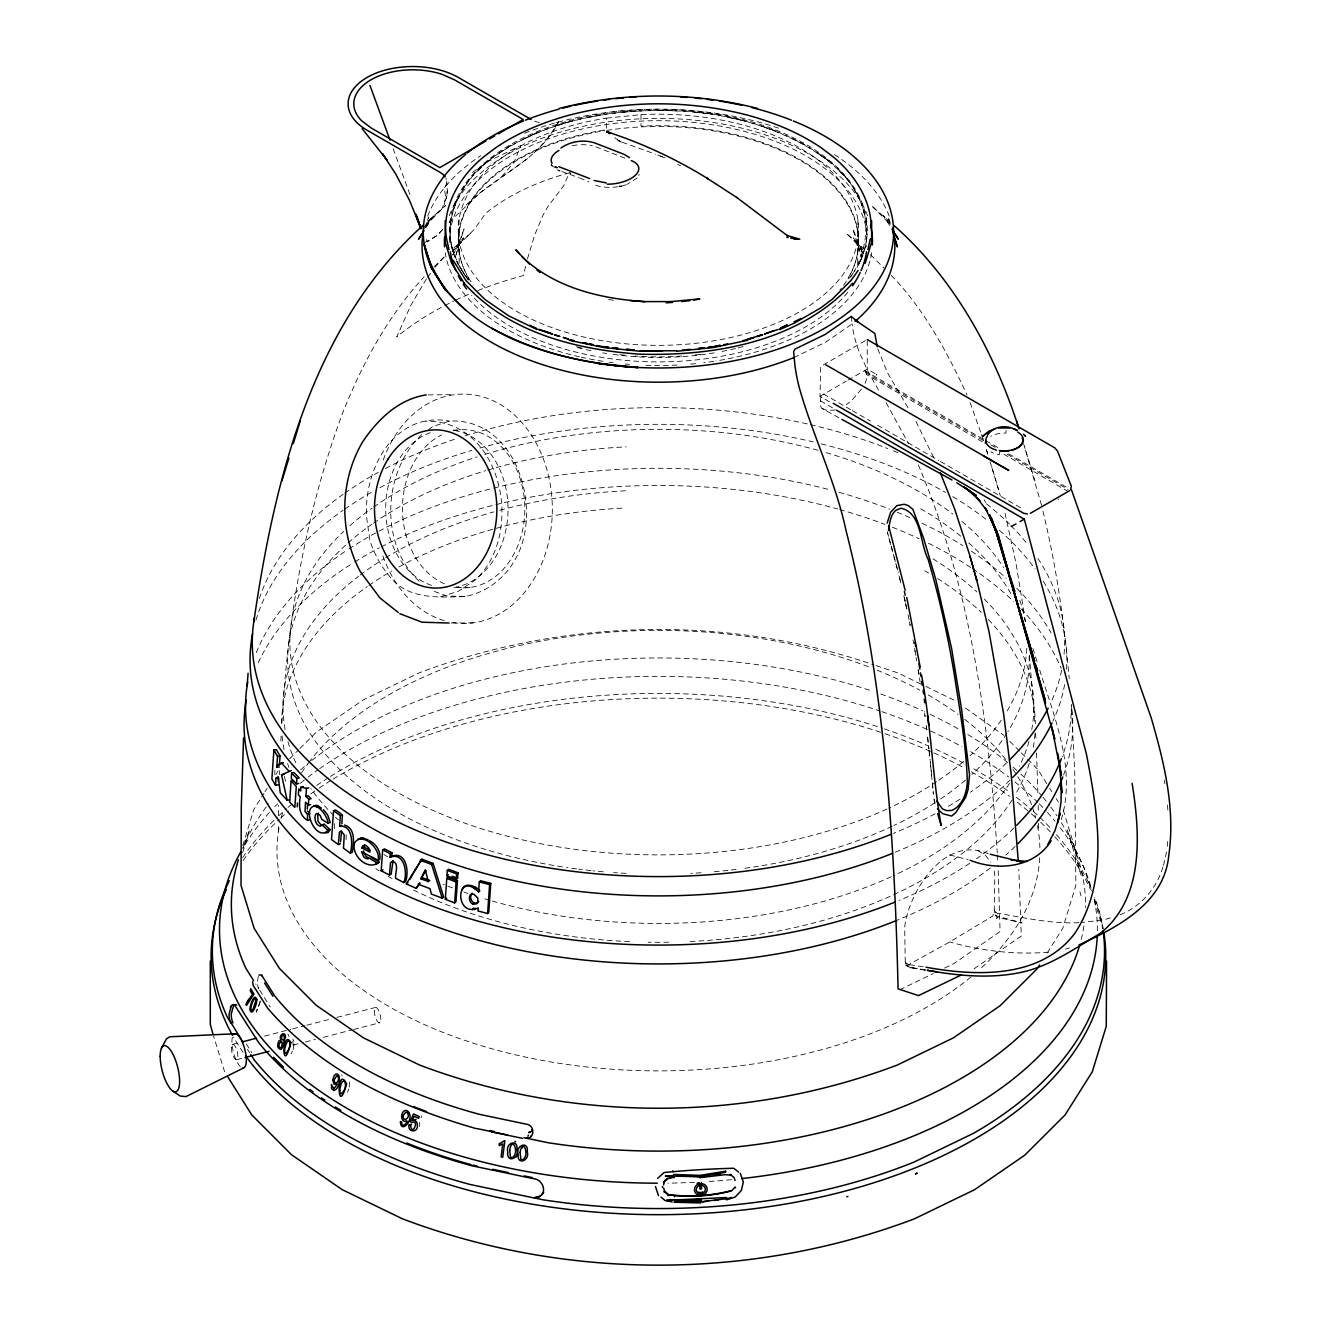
<?xml version="1.0" encoding="UTF-8"?>
<svg xmlns="http://www.w3.org/2000/svg" width="1331" height="1331" viewBox="0 0 1331 1331"><rect width="100%" height="100%" fill="white"/><g stroke="black" fill="none" stroke-linecap="round" stroke-linejoin="round"><path stroke-width="0.75" stroke-dasharray="5 3.75" d="M865.067 383.345A8.552 4.941 -60 0 0 866.365 378.553L866.398 372.996A4.426 2.546 -60 0 0 863.27 371.199L983.659 440.711M988.334 853.77C947.755 836.001 914.996 883.019 906.428 917.525A38.1 21.995 -60 0 0 904.714 927.74L905.246 963.428L906.827 965.657L949.752 941.949L992.676 916.094L994.257 912.034L994.806 875.715A38.1 21.995 -60 0 0 993.525 868.71M278.412 831.442L278.445 825.403M278.528 815.321L278.678 805.188M905.246 962.246L909.555 965.624L905.246 963.428M279.427 774.625L279.577 770.682M850.609 409.632L823.656 394.076A4.426 2.546 -60 0 0 820.528 399.466L820.562 404.99A8.552 4.941 -60 0 0 822.076 408.484L840.111 418.416M994.257 910.853L998.549 914.231L994.257 912.034M280.824 741.084L281.19 735.011M281.922 722.849C287.646 617.8 305.648 513.051 342.217 414.141C361.766 364.578 387.787 316.063 424.173 276.781M274.685 774.426L274.985 770.3M334.38 828.548L334.813 822.358M346.06 839.745L346.293 834.104M446.917 195.724L446.251 198.785L447.316 190.949L446.7 181.116M446.983 194.476L447.316 190.949M1167.187 846.366L1168.019 838.963M260.676 1000.979L256.284 1012.492M259.661 1002.409L259.828 1001.478M349.271 1086.994L349.487 1081.121M419.465 1126.508L419.747 1124.262A5.074 4.193 76.1 0 0 419.381 1122.249M446.65 196.938L441.859 209L426.885 221.928M293.136 1045.434L292.87 1040.975M459.162 243.224L455.368 257.182L464.07 228.816L458.413 244.621L452.706 254.953M456.666 260.044C437.034 219.748 464.486 175.06 498.942 153.364C550.918 119.008 615.221 108.393 676.581 110.889C755.908 111.122 909.306 166.957 854.086 271.757C880.357 235.853 862.604 186.34 829.546 161.467C781.147 124.232 718.524 110.456 658.429 110.49C598.334 110.423 535.744 124.282 487.329 161.467C459.062 183.794 440.262 223.309 455.568 258.397M1163.51 865.35L1166.572 851.94M525.612 266.283L523.416 275.55A319.507 184.46 0 0 0 475.184 291.622M421.095 1117.79L421.561 1115.91M1061.24 819.646C1076.579 769.218 1054.368 717.708 1039.727 670.075M527.475 258.813L534.613 235.221L543.148 214.89L547.873 206.571L563.595 185.907L569.319 172.864A210.864 121.753 0 0 0 485.699 213.376L474.601 229.015L450.61 253.256M694.566 112.32L712.501 114.15M425.687 226.836L428.682 217.003L424.423 228.865M242.774 845.568L253.838 809.431L263.904 793.459M242.691 852.572L249.662 829.695L242.808 847.814M456.666 199.417L453.389 209.766M860.209 261.858L863.486 251.509M444.338 204.741L445.552 195.99L444.188 188.02A23.642 13.659 0 0 0 445.935 178.304M638.78 175.576L639.163 174.328M293.07 1049.494L294.484 1042.689L292.853 1039.078M348.722 1089.041L347.507 1092.335M258.247 1006.652L259.329 1003.591M1162.878 867.063C1156.489 889.241 1139.536 908.008 1117.624 915.645M258.314 976.172L257.099 983.892L258.63 988.534L255.718 983.925M292.404 1051.224L291.123 1053.786M425.77 227.268L434.488 215.489M257.016 1009.464L256.118 1010.928M729.604 117.744L746.724 121.337M556.275 122.585A23.642 13.659 0 0 0 558.538 122.003C538.306 161.85 493.202 176.391 463.804 207.486M425.953 227.468L433.357 215.722L422.892 228.167M469.111 179.668L462.789 189.518M452.806 254.837L463.487 237.883L452.823 250.91M264.985 791.729L267.165 788.285M275.833 774.526L278.013 771.082M850.875 276.665L853.986 271.724M1047.231 952.929L1062.77 928.239L1075.864 885.315L1074.716 771.913L1071.322 705.031M558.538 122.003L553.812 129.456A146.094 105.798 -86 0 1 539.072 147.841L533.964 152.882M426.402 278.944L410.797 305.365L396.721 336.926A319.507 184.46 0 0 1 443.007 306.513M861.34 389.184L851.491 400.731L846.1 404.79M849.461 278.212L851.773 274.985M427.617 277.281L431.311 272.273M434.987 267.281L446.351 254.72M637.25 177.905L627.317 184.244M442.591 229.514L437.35 235.304L421.711 244.338M442.591 229.464L437.283 235.271L427.351 241.992L425.97 238.232M762.547 126.528L778.252 131.852M449.129 222.277L480.341 192.646L529.256 157.341M425.787 225.272L445.536 205.523L434.572 215.422M434.139 266.799L444.121 256.833M289.642 758.753L298.394 750.002M299.858 748.554L316.262 732.216L363.064 700.023L419.149 672.854C563.695 618.433 727.924 614.589 874.101 664.984M478.212 170.568L487.329 161.467M501.687 176.674L513.932 162.449L520.87 145.561L488.86 161.084L470.375 173.795M470.592 233.258L452.257 249.479M421.727 434.688C382.18 471.756 379.002 545.926 420.762 582.662M428.283 429.797L433.024 426.402L449.529 421.062C511.586 418.084 538.157 494.949 521.719 544.828C513.15 570.816 491.888 591.496 464.785 596.571C438.914 597.32 408.75 599.715 390.399 577.454C381.198 566.474 374.294 554.095 369.868 540.453L366.707 518.042C363.08 470.043 393.86 410.83 449.529 421.062M792.278 138.557L806.137 145.362M510.721 145.362L498.942 153.364M851.341 316.395L852.09 323.982L825.603 342.217L794.025 357.507M974.109 968.752L1021.293 935.992L1018.814 869.376M865.466 340.586L820.761 366.408L819.979 396.372L829.562 401.895C831.592 401.829 828.614 400.099 829.562 401.895M819.979 396.372L846.233 381.198M847.997 380.2L867.246 369.07L876.83 374.61C877.695 371.831 874.85 376.74 876.83 374.61M1058.145 499.508L1058.994 499.025M817.933 153.364L829.546 161.467M899.689 989.815L933.347 973.51M944.561 968.07L953.928 963.544L1000.08 931.534L998.034 865.117M524.68 138.607L538.622 131.852M626.369 184.676L623.008 185.724C619.148 187.222 602.494 188.852 594.807 184.693M838.646 170.568L847.764 179.668M570.15 121.337L554.328 126.528M440.777 596.737L458.097 591.397L474.751 580.432C525.795 534.796 502.552 419.298 425.371 421.228M1065.549 949.119L1069.458 947.971M1110.47 917.908L1103.116 919.971L1080.955 922.549M232.309 1044.436L240.362 1042.356M264.52 1036.117L290.69 1029.362M292.704 1028.846L304.782 1025.719M306.796 1025.203L328.923 1019.479M336.976 1017.4L375.226 1007.517M236.918 1059.626L242.957 1058.062M293.286 1045.068L303.352 1042.472M305.365 1041.957L315.43 1039.345M323.483 1037.265L351.667 1029.994M353.68 1029.479L379.851 1022.724M854.086 189.518L860.209 199.417M587.27 117.744L604.374 114.15M462.889 271.724L457.681 263.505M863.486 209.766L866.531 220.131M606.62 118.126L640.993 114.632A200.199 115.581 0 0 1 844.486 272.439A200.199 115.581 0 0 1 508.891 306.612A200.199 115.581 0 0 1 606.62 118.126L606.62 129.639A200.199 115.581 0 0 0 473.187 285.1M622.309 112.32L640.228 110.49M453.389 251.509L450.344 240.279M1048.562 952.214C1015.636 954.893 981.113 951 949.752 941.949M835.435 409.998L827.383 410.514L822.076 408.484M1078.975 922.649C1051.873 924.047 1025.136 917.941 998.599 913.365M428.249 394.874L454.204 394.691M453.405 430.129L457.132 430.096M470.142 587.453L453.372 587.57A79.095 61.176 89.6 0 0 508.043 508.509A79.095 61.176 89.6 0 0 452.374 430.146M451.109 623.008L473.071 622.858M658.429 110.49L676.647 110.49M464.785 596.571L446.7 595.939L432.292 590.681M909.572 964.759L925.993 967.204M925.045 970.116L910.138 967.57L925.544 970.049M925.295 969.9L909.539 967.221L905.679 964.992L910.886 968.003L906.827 965.657M608.55 299.425L614.506 300.507M949.752 854.935L968.236 859.776M561.832 171.499L578.719 177.555M876.064 665.633L897.726 672.854L924.047 685.598M660.193 156.193L665.433 157.99L656.799 154.679M558.404 170.418L560.068 171.017L556.175 169.47M587.753 181.365L588.868 181.865M579.584 177.971L585.906 180.517M614.772 137.725L619.797 141.402L655.401 154.097M595.822 146.843L625.686 158.439M925.91 686.497L953.795 700.023M677.729 164.379L680.474 165.776M864.834 370.783L983.992 439.563M985.772 440.594L998.3 447.815M1008.682 453.821L1068.028 488.078M990.846 444.853L996.237 447.965M1007.018 454.187L1068.111 489.459M852.406 410.663L870.374 421.045M877.562 425.188L938.654 460.459M940.451 461.508L1023.106 509.224M982.411 441.809L866.381 374.41M1068.444 491.655L1004.04 454.32M820.528 400.881L834.836 409.183M553.696 166.991L551.167 164.678L552.498 166.741M977.753 850.609L985.106 855.051L990.88 862.222M617.434 139.871L619.797 141.402M965.507 708.059L1003.907 735.427M889.99 221.928L871.323 205.523L889.74 223.924M864.618 249.479L846.283 233.258L863.403 250.394M870.507 254.72L884.15 268.23M891.288 275.351C924.23 309.441 947.273 352.266 967.055 394.991M1009.73 741.267L1019.929 751.466M1021.393 752.93L1037.781 769.368L1048.628 786.571M890.256 224.24L883.518 215.722L889.857 225.788M861.822 248.581L853.371 237.883L862.987 253.14M287.912 1033.987L288.993 1036.55M468.579 279.826L462.789 271.757L468.063 279.959M1049.71 788.285L1051.889 791.729M1056.232 798.617L1058.395 802.061M456.666 261.858L461.857 270.077L457.315 261.741M259.695 990.231L270.309 1007.051M246.285 1043.903L251.809 1052.671M247.466 1049.294L249.696 1052.804M551.916 165.942L551.167 164.595M886.13 402.744L908.424 443.389M907.958 407.669L887.661 373.096L877.678 348.655M878.543 390.149L867.962 371.366L859.227 352A112.303 75.118 50.5 0 1 853.271 331.319L852.09 323.982M916.027 421.628L933.713 457.598M862.122 251.692L852.805 228.816L861.506 257.182L857.713 243.224M224.606 1071.804L213.576 1036.05M918.307 464.952C970.582 587.32 988.65 721.069 997.285 852.905M970.099 402.644L983.576 440.361L981.762 434.488M393.161 148.723L410.281 195.457M1068.344 833.406L1084.482 869.093L1091.453 890.672M1032.889 648.447L1037.232 662.222M890.09 223.159L888.193 217.003L889.99 222.893M890.239 542.682L887.278 531.951M1041.557 505.298L1024.404 446.434M987.785 454.087L985.972 448.198L987.718 454.004M991.894 467.663L1000.296 495.731M1023.589 443.656L1035.036 481.123M990.098 461.691L998.716 489.891M1094.381 900.255L1102.85 928.539A446.101 257.565 0 0 0 1094.864 897.61M1063.236 809.963L1075.914 851.491L1080.007 871.639M1067.196 829.695L1081.188 875.465M890.722 544.828L887.411 531.984M891.204 546.509L898.275 572.496M891.271 546.209L893.6 554.877M1079.957 891.837L1081.038 895.896M894.083 556.724L898.275 572.713M934.961 803.808L933.913 799.049M899.157 576.073L900.172 580.216M899.623 578.037L901.004 583.893M1042.922 511.137C1056.365 566.124 1064.268 622.326 1069.209 678.66M1005.021 513.267L1016.052 563.446L1024.62 616.153M903.832 595.639L906.927 609.082M904.215 597.369L905.363 602.544M284.435 776.372L285.732 782.229M905.03 601.013L904.348 597.952L906.611 608.55M934.279 799.449L934.994 802.66M908.058 614.806L909.206 620.512M909.489 621.993L910.204 625.553L909.539 622.193M1164.209 780.116L1164.924 783.876M915.928 655.551L914.447 647.681L915.062 651.558M912.999 639.828L913.715 643.738M916.061 657.414L916.676 660.875M918.207 669.859L918.823 673.636M918.207 669.743L919.155 675.882M919.455 677.928L920.087 682.038M924.546 712.95L925.062 716.594L924.396 711.286M926.775 729.438L926.293 725.761L926.642 729.604M1024.903 618.15L1025.352 621.743M927.557 737.208L928.955 749.087M929.188 751.133L929.887 757.306M927.624 737.141L928.855 748.621M929.071 750.518L930.086 760.184M931.667 775.54L930.286 762.164M1029.345 655.251L1034.952 722.849M931.999 779.633L930.219 760.949M932.382 783.46L933.38 794.191L932.432 782.794M997.418 854.951L997.951 863.137M1167.537 805.055L1167.903 810.962M1035.568 732.982L1036.05 741.084M1036.55 752.93L1037.947 795.006M1038.197 805.188L1038.33 813.308M1038.396 823.39L1038.463 831.442M1005.953 430.329L1005.953 433.107A19.05 10.997 0 0 0 990.813 436.285M999.365 451.908L999.365 454.686A19.05 10.997 0 0 1 990.813 451.841M867.246 340.786L867.246 369.07M866.531 219.266L866.531 246.468M857.863 219.698L857.863 231.211M857.863 239.846L857.863 251.359M857.713 231.893L857.713 263.355M640.993 114.632L640.993 126.146A200.199 115.581 0 0 1 839.878 290.141M459.162 231.893L459.162 263.355M458.995 219.698L458.995 231.211M458.995 239.846L458.995 251.359M450.344 219.266L450.344 230.779M984.125 499.741A47.467 27.402 60 0 1 985.572 502.403M731.584 1179.649A438.931 253.406 0 0 1 706.961 1181.645M694.632 1182.327A438.931 253.406 0 0 1 667.779 1183.143M269.411 812.426A438.931 253.406 0 0 0 242.791 848.329A427.085 246.568 0 0 1 268.679 803.708M274.802 806.653A438.931 253.406 0 0 1 277.597 803.791M300.407 783.194A438.931 253.406 0 0 1 306.596 778.269M308.193 777.054A438.931 253.406 0 0 1 317.976 769.834M319.656 768.653A438.931 253.406 0 0 1 879.858 710.97M881.804 711.636A438.931 253.406 0 0 1 961.98 746.741M970.665 751.666A438.931 253.406 0 0 1 1008.682 777.054M1014.937 781.946A438.931 253.406 0 0 1 1037.847 802.36M1039.261 803.791A438.931 253.406 0 0 1 1046.133 810.978M1047.464 812.426A438.931 253.406 0 0 1 1055.034 821.21M1060.175 827.699A438.931 253.406 0 0 1 1091.287 887.76M1094.265 899.723A438.931 253.406 0 0 1 1097.36 931.8M243.124 1052.339A447.316 258.264 0 0 1 233.491 1037.049M243.124 860.475A447.316 258.264 0 0 1 279.26 819.397M280.808 817.983A447.316 258.264 0 0 1 288.744 811.012M310.789 793.892A447.316 258.264 0 0 1 317.444 789.25M319.141 788.102A447.316 258.264 0 0 1 331.319 780.265M333.099 779.167A447.316 258.264 0 0 1 883.069 733.065M884.999 733.73A447.316 258.264 0 0 1 964.243 767.92M971.281 771.814A447.316 258.264 0 0 1 1009.347 796.237M1017.267 802.21A447.316 258.264 0 0 1 1029.745 812.392M1031.359 813.773A447.316 258.264 0 0 1 1039.145 820.811M1040.659 822.242A447.316 258.264 0 0 1 1053.553 835.319M1054.901 836.8A447.316 258.264 0 0 1 1090.522 889.557M1094.581 899.057A447.316 258.264 0 0 1 1103.748 931.95M1083.9 926.027A427.085 246.568 0 0 1 1080.672 941.549M300.59 769.934A427.085 246.568 0 0 1 308.592 763.096M311.654 760.6A427.085 246.568 0 0 1 872.953 691.321M880.739 693.983A427.085 246.568 0 0 1 922.682 710.821M930.186 714.314A427.085 246.568 0 0 1 960.433 730.17M967.837 734.562A427.085 246.568 0 0 1 1008.282 763.096M1013.124 767.188A427.085 246.568 0 0 1 1019.38 772.729M1020.91 774.126A427.085 246.568 0 0 1 1041.807 795.855M1043.055 797.336A427.085 246.568 0 0 1 1049.494 805.421M1050.791 807.135A427.085 246.568 0 0 1 1056.914 815.803M1061.406 822.841A427.085 246.568 0 0 1 1085.48 907.609M242.675 857.63A446.101 257.565 0 0 1 277.247 817.184M278.761 815.77A446.101 257.565 0 0 1 286.531 808.749M288.128 807.368A446.101 257.565 0 0 1 293.003 803.259M316.695 785.44A446.101 257.565 0 0 1 328.674 777.52M330.437 776.422A446.101 257.565 0 0 1 882.453 728.257M884.383 728.906A446.101 257.565 0 0 1 928.04 745.793M935.743 749.237A446.101 257.565 0 0 1 963.411 763.029M973.876 768.869A446.101 257.565 0 0 1 1009.996 792.444M1016.285 797.202A446.101 257.565 0 0 1 1031.924 810.146M1033.488 811.544A446.101 257.565 0 0 1 1051.107 828.764M1056.465 834.67A446.101 257.565 0 0 1 1091.037 888.093M341.668 1074.866A3.993 2.762 85 0 1 342.25 1075.98M240.379 1066.663A17.636 5.873 75.5 0 1 232.359 1037.215M871.639 252.724A214.025 123.567 0 0 1 715.828 361M713.832 361.317A214.025 123.567 0 0 1 703.766 362.714M695.597 363.646A214.025 123.567 0 0 1 687.378 364.378M677.096 365.043A214.025 123.567 0 0 1 645.968 365.31M629.496 364.378A214.025 123.567 0 0 1 625.37 364.029M613.109 362.714A214.025 123.567 0 0 1 609.066 362.182M603.043 361.317A214.025 123.567 0 0 1 581.348 357.224M579.401 356.791A214.025 123.567 0 0 1 445.22 252.724M449.312 215.672A214.025 123.567 0 0 1 660.143 118.392A214.025 123.567 0 0 1 868.261 217.602M1026.833 648.297A368.554 212.777 0 0 1 1006.918 711.37M1001.328 720.088A368.554 212.777 0 0 1 970.033 755.725M963.644 761.365A368.554 212.777 0 0 1 938.255 780.565M936.575 781.696A368.554 212.777 0 0 1 888.875 808.15M887.012 809.015A368.554 212.777 0 0 1 414.141 801.412A368.554 212.777 0 0 1 343.747 531.335M350.003 525.629A368.554 212.777 0 0 1 372.014 508.192M373.645 507.044A368.554 212.777 0 0 1 477.064 456.866M484.85 454.403A368.554 212.777 0 0 1 818.182 450.344M826.118 452.623A368.554 212.777 0 0 1 952.796 514.049M961.997 521.436A368.554 212.777 0 0 1 1003.641 567.572M1019.812 600.331A368.554 212.777 0 0 1 1025.269 621.61M1029.146 655.95A370.783 214.075 0 0 1 1007.95 731.551M1006.852 733.314A370.783 214.075 0 0 1 971.929 774.426M965.491 780.099A370.783 214.075 0 0 1 936.558 801.678M934.828 802.793A370.783 214.075 0 0 1 893.999 825.42M892.136 826.301A370.783 214.075 0 0 1 744.312 868.361M736.159 869.426A370.783 214.075 0 0 1 730.02 870.141M727.974 870.374A370.783 214.075 0 0 1 713.532 871.805M701.104 872.753A370.783 214.075 0 0 1 690.756 873.352M626.119 873.352A370.783 214.075 0 0 1 613.691 872.604M603.342 871.805A370.783 214.075 0 0 1 593.027 870.823M590.964 870.607A370.783 214.075 0 0 1 578.669 869.16M576.622 868.893A370.783 214.075 0 0 1 566.49 867.496M562.464 866.88A370.783 214.075 0 0 1 346.526 544.362M348.123 542.932A370.783 214.075 0 0 1 371.915 524.231M373.562 523.083A370.783 214.075 0 0 1 485.765 470.658M487.745 470.059A370.783 214.075 0 0 1 626.119 446.85M920.619 508.741A370.783 214.075 0 0 1 962.163 537.325M968.735 542.932A370.783 214.075 0 0 1 1011.078 593.975M984.275 599.033A375.409 216.737 0 0 1 1031.758 729.521M1029.013 741.367A375.409 216.737 0 0 1 1019.396 766.24M1009.58 783.36A375.409 216.737 0 0 1 893.168 875.848M891.271 876.713A375.409 216.737 0 0 1 491.655 900.871M489.642 900.288A375.409 216.737 0 0 1 481.622 897.893M467.797 893.4A375.409 216.737 0 0 1 463.903 892.069M452.424 887.893A375.409 216.737 0 0 1 443.107 884.233M387.487 856.715A375.409 216.737 0 0 1 383.894 854.519M338.423 820.012A375.409 216.737 0 0 1 335.479 817.201M334.031 815.77A375.409 216.737 0 0 1 310.722 788.401M295.815 762.779A375.409 216.737 0 0 1 287.313 739.404M285.117 729.521A375.409 216.737 0 0 1 358.588 576.256M360.185 575.059A375.409 216.737 0 0 1 383.894 558.854M385.691 557.756A375.409 216.737 0 0 1 493.685 511.936M499.774 510.255A375.409 216.737 0 0 1 625.72 490.773M932.981 558.854A375.409 216.737 0 0 1 976.937 591.962M1034.969 733.714A376.856 217.585 0 0 1 1032.823 749.603M1029.262 763.462A376.856 217.585 0 0 1 1016.169 793.126M1012.026 799.964A376.856 217.585 0 0 1 687.195 941.649M668.728 942.198A376.856 217.585 0 0 1 648.13 942.198M629.663 941.649A376.856 217.585 0 0 1 413.392 890.006M391.963 878.543A376.856 217.585 0 0 1 388.269 876.397M379.268 870.857A376.856 217.585 0 0 1 375.758 868.594M288.91 767.405A376.856 217.585 0 0 1 287.612 763.462M284.052 749.603A376.856 217.585 0 0 1 282.056 735.71M281.573 723.698A376.856 217.585 0 0 1 367.223 586.605M368.903 585.424A376.856 217.585 0 0 1 391.963 570.849M398.917 566.939A376.856 217.585 0 0 1 625.587 507.943M924.912 570.849A376.856 217.585 0 0 1 928.605 572.995M937.59 578.536A376.856 217.585 0 0 1 981.163 612.343M988.334 619.514A376.856 217.585 0 0 1 1035.285 723.698M1039.727 857.73A381.481 220.247 0 0 1 978.984 970.049M970.931 976.971A381.481 220.247 0 0 1 523.299 1056.598A381.481 220.247 0 0 1 279.41 825.719M281.14 818.099A381.481 220.247 0 0 1 282.754 812.392M301.621 772.729A381.481 220.247 0 0 1 307.544 764.227M308.792 762.547A381.481 220.247 0 0 1 869.942 667.347M877.245 670.225A381.481 220.247 0 0 1 919.671 690.14M928.189 694.898A381.481 220.247 0 0 1 958.237 714.448M964.709 719.339A381.481 220.247 0 0 1 1006.802 760.883M1012.958 769.318A381.481 220.247 0 0 1 1031.575 804.839M1032.257 806.719A381.481 220.247 0 0 1 1035.734 818.099M1037.465 825.719A381.481 220.247 0 0 1 1039.877 847.597M1071.987 709.772A414.374 239.231 0 0 1 1063.519 775.041M1015.087 846.483A414.374 239.231 0 0 1 1005.937 855.018M990.314 867.945A414.374 239.231 0 0 1 896.112 920.669M258.197 662.771A414.374 239.231 0 0 1 352.965 563.063M354.712 561.965A414.374 239.231 0 0 1 379.368 547.856M381.148 546.925A414.374 239.231 0 0 1 837.632 508.991M839.661 509.557A414.374 239.231 0 0 1 884.899 524.364M892.402 527.259A414.374 239.231 0 0 1 919.189 538.772M928.472 543.248A414.374 239.231 0 0 1 970.815 567.522M972.512 568.636A414.374 239.231 0 0 1 1013.606 601.479M1020.86 608.716A414.374 239.231 0 0 1 1061.223 668.545M1071.339 704.598A412.926 238.399 0 0 1 1062.105 756.857M1013.856 828.048A412.926 238.399 0 0 1 976.405 858.778M969.717 863.32A412.926 238.399 0 0 1 899.174 900.372M256.267 652.656A412.926 238.399 0 0 1 347.158 550.052M348.855 548.938A412.926 238.399 0 0 1 491.621 488.61M493.568 488.128A412.926 238.399 0 0 1 831.026 490.107M839.029 492.304A412.926 238.399 0 0 1 889.74 509.207M897.227 512.202A412.926 238.399 0 0 1 910.737 517.959M922 523.183A412.926 238.399 0 0 1 962.845 545.61M971.414 551.184A412.926 238.399 0 0 1 1006.286 578.236M1016.751 588.219A412.926 238.399 0 0 1 1051.057 632.857M1064.634 684.55A408.401 235.787 0 0 1 1052.921 721.136M1009.963 780.132A408.401 235.787 0 0 1 892.685 853.254M255.951 620.13A408.401 235.787 0 0 1 343.049 510.305M344.729 509.124A408.401 235.787 0 0 1 373.013 491.455M379.884 487.678A408.401 235.787 0 0 1 471.873 450.36M479.825 448.065A408.401 235.787 0 0 1 813.258 441.909M821.21 443.855A408.401 235.787 0 0 1 945.542 492.42M952.746 496.629A408.401 235.787 0 0 1 988.384 521.153M999.365 530.287A408.401 235.787 0 0 1 1035.119 568.986M1043.304 581.231A408.401 235.787 0 0 1 1066.447 670.408M1061.656 670.275A406.171 234.489 0 0 1 1050.758 702.785M1006.585 762.879A406.171 234.489 0 0 1 970.415 792.244M960.084 799.132A406.171 234.489 0 0 1 945.642 807.917M935.111 813.773A406.171 234.489 0 0 1 893.384 833.372M259.362 598.501A406.171 234.489 0 0 1 343.115 494.3M344.779 493.119A406.171 234.489 0 0 1 378.204 472.355M385.358 468.512A406.171 234.489 0 0 1 457.282 438.381M465.051 435.886A406.171 234.489 0 0 1 808.416 424.173M810.413 424.639A406.171 234.489 0 0 1 887.777 448.564M893.384 450.81A406.171 234.489 0 0 1 899.323 453.289M986.587 503.9A406.171 234.489 0 0 1 1009.48 524.131M1010.895 525.562A406.171 234.489 0 0 1 1026.55 542.998M1037.847 558.404A406.171 234.489 0 0 1 1063.835 656.433M606.67 130.405A200.033 115.481 0 0 1 804.29 162.914A200.033 115.481 0 0 1 847.98 278.844M742.981 346.626A200.033 115.481 0 0 1 737.357 348.073M735.477 348.539A200.033 115.481 0 0 1 722.001 351.451M714.148 352.865A200.033 115.481 0 0 1 612.626 354.362M606.67 353.497A200.033 115.481 0 0 1 602.727 352.865M590.997 350.685A200.033 115.481 0 0 1 577.621 347.591M468.895 278.844A200.033 115.481 0 0 1 604.69 130.721M427.65 216.154A236.402 136.477 0 0 1 480.707 155.71M524.614 133.2A236.402 136.477 0 0 1 539.288 127.826M541.185 127.194A236.402 136.477 0 0 1 779.45 128.458M834.454 154.596A236.402 136.477 0 0 1 889.957 218.101M444.804 305.564A319.507 184.46 0 0 1 454.004 300.972M455.868 300.091A319.507 184.46 0 0 1 469.294 294.068M539.354 122.568A23.642 13.659 0 0 1 532.949 120.439M444.238 620.612A114.682 88.695 89.6 0 1 382.13 553.646M383.228 460.027A114.682 88.695 89.6 0 1 492.803 400.598A114.682 88.695 89.6 0 1 549.919 535.794A114.682 88.695 89.6 0 1 451.825 622.392M444.454 583.793A79.095 61.176 89.6 0 1 402.478 510.455A79.095 61.176 89.6 0 1 441.609 434.888M453.189 430.795A79.095 61.176 89.6 0 1 524.797 507.111A79.095 61.176 89.6 0 1 456.15 587.237M431.527 585.39A79.095 61.176 89.6 0 1 385.691 509.291A79.095 61.176 89.6 0 1 430.529 432.592M847.764 292.254A208.884 120.605 0 0 1 661.224 361.882A208.884 120.605 0 0 1 471.54 295.166M449.545 242.242A208.884 120.605 0 0 1 655.118 120.705A208.884 120.605 0 0 1 867.263 238.415M700.272 354.312A200.199 115.581 0 0 1 692.187 355.211M682.004 356.059A200.199 115.581 0 0 1 634.87 356.059M624.688 355.211A200.199 115.581 0 0 1 616.602 354.312M581.331 347.957A200.199 115.581 0 0 1 575.691 346.542M455.052 257.282A208.884 120.605 0 0 1 667.813 109.292A208.884 120.605 0 0 1 856.731 267.697M466.632 277.547A208.884 120.605 0 0 1 456.666 260.992M572.147 145.728A26.254 12.511 -7.5 0 1 579.7 144.78M581.214 144.713A26.254 12.511 -7.5 0 1 592.362 145.761M570.267 173.646L569.934 172.531L570.15 173.612M997.285 917.259L996.836 918.457L997.285 917.259L993.824 914.098L997.701 916.327L1022.042 922.882L997.285 917.259M621.644 186.041L618.998 186.257L621.677 186.157M621.477 142.051L618.749 140.787L621.477 142.051M231.344 1047.813A8.003 2.662 75.5 0 0 236.252 1059.792A8.003 2.662 75.5 0 0 236.252 1048.479A8.003 2.662 75.5 0 0 231.344 1047.813M374.277 1010.911A8.003 2.662 75.5 0 0 379.169 1022.873A8.003 2.662 75.5 0 0 379.169 1011.577A8.003 2.662 75.5 0 0 374.277 1010.911"/><path stroke-width="1.5" d="M309.824 819.646L307.528 820.279L307.528 814.339L305.032 811.594L305.514 802.227L308.376 805.188L310.655 804.573M492.104 328.507L492.137 328.258C536.742 352.948 587.354 364.378 637.948 367.456L637.932 367.672C557.589 361.932 446.567 334.098 424.156 244.239L431.277 267.398L445.236 289.859L465.75 310.373M1061.323 782.329L1061.023 802.21L1057.796 822.724L1060.208 813.191L1055.017 830.511L1047.73 844.703M243.573 737.923L241.294 806.985L241.011 885.315L254.105 928.239L279.41 968.419L316.262 1005.338L363.479 1037.864L419.564 1065.033C571.748 1122.649 745.127 1122.649 897.31 1065.033L953.395 1037.864L1000.13 1005.704L1037.032 968.918L1039.644 964.975M888.509 530.453C889.857 523.432 889.907 515.13 896.079 510.156L901.203 508.242C922.017 513.184 919.837 543.53 928.106 559.236C939.287 597.27 948.021 636.035 954.394 675.15C959.851 710.837 966.506 746.674 967.321 782.794C966.389 793.509 962.479 805.804 951.781 810.446L946.424 810.612L942.315 808.832L936.858 801.112M279.41 765.092L280.042 756.008L276.415 749.669L273.903 750.019L271.89 778.918L275.517 785.273L278.029 784.891M275.517 785.273L276.016 778.236L278.229 776.688L280.275 792.843L287.18 800.264L289.626 799.798M279.277 766.922L276.781 767.305L277.547 756.391L273.903 750.019M278.279 781.364L278.512 777.836L276.016 778.236M291.09 781.047L289.626 801.977L294.85 807.368L296.297 786.438L291.09 781.047L293.502 780.548M291.655 773.095L296.863 778.469L299.225 777.92L294.051 772.579L291.655 773.095L291.273 778.552L296.48 783.926L298.843 783.393M296.48 783.926L296.863 778.469M297.212 806.819L297.479 803.009M303.302 786.554L300.956 787.12L300.69 790.963L298.776 788.984L298.36 794.857L300.29 796.836C298.676 805.255 298.993 815.637 307.528 820.279M308.376 805.188L308.792 799.315L305.914 796.354L306.479 788.401L308.775 787.786M307.295 809.048L307.694 803.475M341.085 813.873L335.678 809.98L333.532 810.729L331.519 839.611L338.34 844.52L340.42 843.738M338.34 844.52L339.405 832.191L341.035 830.877L344.247 834.92L343.481 848.23L350.319 853.154L352.332 852.306C353.58 843.538 356.026 828.581 344.613 825.037M350.319 853.154C352.815 844.919 353.064 824.588 339.605 826.268L340.353 815.637L333.532 810.729M340.57 841.724L341.485 831.409M341.817 823.706L342.433 814.838L340.353 815.637M377.339 863.154L369.303 858.196L367.789 858.778A7.071 4.625 61.5 0 1 363.729 856.914L361.566 851.757L378.021 860.325C381.431 849.195 362.065 831.126 354.595 842.822C350.835 855.55 368.022 871.555 379.169 862.205L371.199 857.28M393.061 860.541L391.164 874.068L389.401 875.049L381.198 870.773L382.663 849.844L384.459 848.879L392.063 852.838L391.813 856.249L390.066 857.231L390.299 853.837L392.063 852.838M389.401 875.049L390.515 862.704L392.429 861.257C399.816 863.27 394.841 873.286 395.59 878.277L403.842 882.586L405.506 881.555C409.316 872.371 406.454 850.709 391.813 856.249M403.842 882.586C407.719 873.319 404.707 851.74 390.066 857.231M445.303 899.323L446.767 878.393L448.148 877.245L457.448 880.739L455.984 901.669L454.653 902.851L445.303 899.323L446.7 898.175M446.95 875.881L447.316 870.424L448.713 869.276L457.997 872.787L457.614 878.244L456.3 879.408L446.95 875.881L448.331 874.75M454.653 902.851L456.117 881.921L457.448 880.739M456.3 879.408L456.683 873.951L457.997 872.787M478.594 891.936L479.293 881.921L480.491 880.706L490.773 883.385L488.76 912.284L487.595 913.499L478.029 911.003L478.245 907.908C454.437 918.673 455.269 869.393 478.594 891.936L479.792 890.722C475.55 885.714 464.153 881.521 461.857 890.406M487.595 913.499L489.608 884.616L490.773 883.385M247.084 685.914L248.098 673.236M731.351 1197.368L726.26 1199.015L726.659 1199.83L735.145 1197.085L741.317 1190.513L743.314 1182.094L740.269 1173.293M541.551 1195.288C546.725 1189.049 541.118 1178.85 533.348 1178.667L472.039 1165.79A441.06 254.654 0 0 1 258.696 1042.622L234.589 1004.955A10.166 4.376 -87.4 0 0 231.361 1005.837L229.082 1014.056A10.166 4.026 88.9 0 0 230.08 1021.176L243.041 1042.256M887.128 523.166L890.605 512.319L896.811 505.647L904.165 504.266L908.041 505.481L912.9 509.357L923.398 537.674L935.876 579.75L951.549 648.164L961.564 709.09L969.534 774.808L968.086 789.466L965.807 797.069L955.791 812.625L951.698 816.069L942.847 813.757L937.44 808.949M409.166 1124.928C407.02 1132.881 418.783 1132.831 417.335 1124.845A5.074 4.193 76.1 0 0 416.57 1121.983L414.823 1120.319L412.41 1120.353L414.107 1116.326L418.683 1118.373L419.149 1116.509L413.475 1113.947L410.264 1121.667L411.529 1122.499C420.38 1118.872 411.662 1137.406 410.68 1125.427L409.166 1124.928L411.578 1124.329M253.822 621.66C274.535 479.459 312.153 325.28 423.042 225.338M230.446 1007.317L230.546 1006.469M870.341 238.748L867.879 249.513M445.236 289.859L431.211 267.614L424.156 244.239M431.211 267.614L431.294 267.331A235.154 135.762 0 0 1 465.8 154.296M663.537 1184.973L664.352 1181.795L668.029 1178.401M281.839 481.123L288.927 458.047M293.286 443.656L300.157 421.278M361.849 847.914L362.997 845.601L366.225 845.701L368.887 848.13L369.935 852.139L361.849 847.914L364.927 844.703M865.2 263.288L871.689 242.076M522.068 1148.171L522.451 1147.023M416.237 888.359L419.764 883.135L416.237 888.359L406.321 883.884L421.844 859.16L433.124 863.403L443.689 897.044L442.275 898.175L431.377 894.066L430.029 888.659L418.2 884.2M323.383 809.73L327.609 814.805L330.271 822.508L328.058 823.207L321.886 819.497L320.122 815.47L317.51 813.64A5.291 2.778 71.4 0 0 315.414 815.038C314.166 819.097 315.613 825.303 320.338 826.185L324.049 824.039L330.121 829.646L328.175 832.491L325.03 832.923M330.121 829.646L327.925 830.344C318.542 840.51 305.997 818.532 310.289 809.015C315.713 799.748 327.992 816.252 328.058 823.207M422.443 877.728L429.797 880.506L428.299 881.604L420.895 878.809L425.953 870.524M420.895 878.809L425.304 869.808L428.299 881.604M161.467 1048.179L166.458 1038.862L169.719 1036.782L235.537 1033.754M409.981 879.259L413.009 873.868M516.228 1156.839L516.861 1155.741M858.162 270.459L850.975 280.475L832.158 299.309L820.728 307.91L794.474 323.067M414.024 872.088L421.844 859.16M421.677 234.206L418.55 239.214L423.84 230.829M530.67 1136.774L531.269 1135.825M527.891 1136.192L528.557 1135.16M543.714 1192.31L539.554 1196.935L534.363 1198.033L469.91 1184.424A446.101 257.565 0 0 1 254.121 1059.842L250.794 1054.568M472.139 893.151C468.462 896.828 472.239 905.396 477.713 902.684L478.794 901.353M1051.157 840.776C1034.353 867.945 997.601 871.256 970.083 860.259M1070.756 489.375L1071.305 486.214L1057.48 451.059L1054.768 447.832L867.246 339.555M983.859 435.237L983.077 436.219L988.634 431.344L995.139 428.748M987.519 435.071C993.675 425.487 1008.216 424.389 1017.034 430.678M665.334 1192.526L668.012 1194.805C688.926 1197.601 711.07 1196.303 731.484 1190.896L735.111 1187.019L735.527 1187.834M475.283 889.141L476.481 887.927M474.402 909.622L475.6 908.408L473.27 908.457M473.171 904.248L476.515 903.882L477.596 902.568L477.912 898.076L473.736 894.199L470.908 894.349L469.976 895.597C468.146 898.209 471.107 906.544 474.368 903.034M852.605 283.27C799.681 341.684 715.13 356.325 639.745 354.162C576.306 349.754 507.96 332.65 464.253 283.27M473.936 888.476L475.15 887.261M472.854 904.098L474.052 902.9M472.455 909.672L473.67 908.474M276.781 767.305C276.232 764.011 288.145 761.498 281.14 763.245M657.664 1178.384L664.036 1172.544C687.029 1170.248 710.588 1168.851 733.68 1168.252L738.622 1172.045M664.884 1180.564L667.38 1178.268L667.58 1179.1M379.169 862.205L375.725 864.268M420.28 860.225L431.627 864.518L433.124 863.403M259.046 975.041L261.558 975.024L274.901 996.187A423.191 244.322 0 0 0 479.593 1114.363L527.675 1124.462C534.912 1126.292 534.53 1138.737 526.327 1138.171L547.906 1142.697A427.085 246.568 0 0 0 1079.607 945.409M985.106 434.189L990.38 431.194M560.967 147.991C570.55 141.302 583.46 139.306 594.591 142.883L623.956 154.28L629.48 157.59M406.321 883.884L407.968 882.836M358.172 838.946L363.047 838.014L368.121 839.878M485.931 140.986L439.812 167.623L371.266 128.042L361.683 120.822A58.897 34.007 0 0 1 371.033 79.777A58.897 34.007 0 0 1 442.142 74.37L454.636 79.91L523.183 119.491L498.343 133.815M489.475 138.94L494.799 135.878M1030.294 513.367L1069.908 490.507M313.966 805.721L316.662 805.322L321.453 808.117M1019.979 521.619L1024.304 519.19L1086.329 753.679C1097.576 812.126 1109.821 880.124 1074.949 933.147C1040.792 978.734 976.322 976.438 925.993 967.204M1016.002 523.865L1011.244 526.527M381.198 870.773L383.012 869.808M378.021 860.325L379.851 859.393C381.015 851.674 376.357 844.054 369.486 840.71M287.18 800.264L281.523 774.842L291.339 770.582M243.756 1067.861L185.991 1096.594L180.267 1096.062L173.196 1091.287M794.008 321.869L800.946 318.475M961.248 974.991L918.49 995.621L898.076 988.833C894.515 834.87 884.083 679.692 845.884 529.971C835.319 480.591 812.542 435.187 799.033 386.755A112.303 52.591 68 0 1 794.873 365.043L793.625 351.6L795.073 349.038L824.954 334.563L851.341 316.395L857.963 322.235M361.117 838.896L363.047 838.014M359.353 838.796L361.317 837.914M1078.992 944.91C1117.574 927.208 1164.292 903.366 1168.784 855.45C1175.539 808.865 1164.093 762.014 1151.099 717.525L1071.605 490.141M781.463 327.509L786.871 325.113M779.733 329.606L794.357 323.117M540.353 1196.087L535.445 1197.185M339.605 826.268L341.701 825.486M774.026 330.521L764.46 334.031L778.252 329.423M742.931 340.753L762.48 334.68M746.724 339.937L753.745 337.625L748.222 339.039M757.272 336.477L762.547 334.746L757.173 336.36M730.835 1190.746C710.821 1195.92 689.142 1197.218 668.644 1194.606L664.701 1191.278L663.653 1188.134M697.128 1183.242L699.174 1182.593L699.524 1185.572L698.392 1185.938A4.575 4.276 -13.6 0 0 697.411 1192.476A4.575 4.276 -13.6 0 0 704.382 1192.077A4.575 4.276 -13.6 0 0 702.951 1185.671L701.803 1185.439L701.437 1182.46M699.474 1183.858L697.444 1184.49A6.405 5.99 -13.6 0 0 696.046 1193.657A6.405 5.99 -13.6 0 0 705.813 1193.092A6.405 5.99 -13.6 0 0 703.816 1184.124L701.753 1183.725M426.253 394.891C398.402 399.233 377.788 419.398 362.648 441.859C339.571 481.007 338.972 531.435 360.202 571.481L379.984 597.968L398.219 612.46M846.716 1196.769L847.897 1196.436M316.479 806.919L318.758 806.287M308.792 799.315L311.071 798.7L308.226 795.755L305.914 796.354M307.528 814.339L309.824 813.707L307.345 810.978M314.698 806.153L316.994 805.538M242.375 1041.84L256.467 1038.197M244.971 1057.546L269.128 1051.307M412.41 1120.353L416.054 1119.471M747.689 340.287L713.083 347.557L676.83 351.251M693.933 300.174L699.823 298.859L671.306 301.588L643.954 301.605M559.403 108.393C624.106 91.872 692.769 91.872 757.472 108.393M708.525 347.557L720.104 345.528M727.708 343.93L723.881 344.646M712.501 347.125L720.121 345.561M669.576 1178.085L674.201 1177.12M668.961 1177.935L672.122 1177.303M716.178 346.043L720.021 345.345M281.523 774.842L284.002 774.409M277.547 756.391L280.042 756.008M702.469 348.007L698.525 348.506L704.548 347.973M708.391 347.258L712.318 346.742M707.243 1175.938L701.454 1176.637L707.693 1175.938M714.997 1175.007L718.856 1174.541M702.452 1201.876L708.408 1201.161M714.364 1200.446L718.324 1199.963M699.807 1177.702L725.046 1174.674L731.268 1175.173L730.852 1174.358M713.865 1175.223L720.021 1174.508M681.738 301.555L689.724 300.706M690.589 349.354L682.587 349.937M998.683 428L1009.896 428M666.215 302.852L672.421 302.387M676.647 350.785L640.228 350.785L662.472 350.735M449.096 623.024L421.96 622.209L399.749 613.658M700.755 1202.941L673.968 1202.226M654.403 350.735L658.429 350.852M1027.416 514.016L1023.622 513.234L833.273 403.343M630.412 300.573L644.454 301.638C599.965 298.626 554.794 287.779 522.151 256.85M634.288 349.937L626.285 349.321L634.255 350.186M640.045 351.251L603.792 347.557L569.169 340.287M1011.144 860.026L1026.833 861.373M637.948 367.423L597.569 363.346A235.154 135.762 0 0 0 871.572 289.559A235.154 135.762 0 0 0 793.326 120.955M604.374 347.125L608.35 347.541L596.754 345.561M614.34 348.14L618.316 348.556L614.406 348.007M612.327 347.973L618.299 348.606M606.304 182.913L594.158 180.467M604.54 346.742L608.483 347.258M927.474 970.366C958.902 975.939 991.495 979.05 1022.94 971.963C1051.39 965.424 1075.581 947.922 1100.354 933.297C1144.56 897.793 1140.118 833.672 1132.115 783.377M927.258 970.249L937.107 971.913M1016.601 860.974L1021.825 861.906L990.197 854.252M592.994 344.646L589.151 343.947L592.944 344.779M672.188 1201.893L665.084 1200.545L660.991 1197.085M489.941 1130.518L493.951 1131.367M477.047 1128.588L507.66 1135.027M473.004 1165.141L476.947 1165.973M492.72 1169.284L508.492 1172.594M524.264 1175.922L532.15 1177.569M534.646 1198.016L542.981 1199.78A446.101 257.565 0 0 0 914.314 1161.963L973.876 1133.114A446.101 257.565 0 0 0 1103.133 930.569M491.538 1131.832L522.567 1138.371M583.427 342.782L587.221 343.598L583.494 342.699M300.956 787.12L306.479 788.401M790.83 238.149L799.798 239.181L786.771 235.387L787.669 235.886L736.592 197.354M1013.44 428.748L1017 429.896M523.948 1137.672L525.961 1138.188M479.293 881.921L489.608 884.616M786.821 237.251L788.135 237.6M559.702 336.36L554.328 334.746L559.602 336.477M568.653 339.039L563.279 337.425L568.404 339.355M558.837 166.691L589.783 178.587M552.415 334.031L538.622 329.423L552.365 334.081L542.848 330.521M476.215 1128.621C398.402 1106.327 321.303 1070.773 267.681 1008.216L253.189 985.422L252.591 981.496M514.831 1141.399L515.713 1141.699M447.316 870.424L456.683 873.951M452.041 876.147L457.614 878.244M446.767 878.393L456.117 881.921M537.142 329.606L508.725 315.846L484.767 299.342L465.933 280.542L453.139 260.244M529.854 325.23L536.875 328.591M363.779 847.032L370.218 850.376M382.663 849.844L390.299 853.837M841.907 419.398L951.915 479.959M531.119 119.491L458.33 77.464A64.553 37.268 0 0 0 367.04 77.464A64.553 37.268 0 0 0 367.04 130.188L439.812 172.198A23.642 13.659 0 0 1 445.17 176.956M825.752 364.744L1008.798 470.425L983.676 455.967M836.617 410.214L1024.304 519.19M321.586 825.386L317.993 821.41L317.693 814.406A5.274 2.778 71.4 0 1 318.575 813.191M956.823 482.787L976.322 495.481L968.918 490.274M964.892 487.595L968.735 490.157M964.459 487.346L968.036 489.808L964.126 487.063M737.307 197.837L707.06 178.204L707.909 178.737C676.231 159.088 642.241 143.199 606.753 131.702L610.413 133L606.753 131.702L609.798 133.682M536.925 270.16L540.087 272.539M730.22 1174.541L734.047 1177.469L735.078 1180.53M996.437 532.932L989.815 515.064L996.486 532.916L989.332 515.197L997.352 532.467L984.873 507.477L987.303 511.254L976.488 497.212L979.899 500.755L966.888 489.059L970.698 492.021M857.913 322.268L855.151 320.022L874.866 333.482L877.245 346.825M529.422 264.07L515.846 249.862L519.256 253.655M321.803 824.704L327.925 830.344M893.833 225.338C954.36 278.878 994.573 352.532 1019.014 428.748M1023.456 434.189L1025.502 436.219L1024.97 435.553M281.44 763.029L288.91 771.048M362.182 128.708L386.888 159.936L382.38 153.597L395.706 173.945L409.499 200.316L421.062 228.666L415.538 213.992L420.48 227.618L416.603 215.805L420.762 228.633M891.986 229.148L898.325 239.214L895.197 234.206M464.386 283.436L451.625 263.189L445.186 242.076M264.553 982.96L272.938 996.287M253.539 980.465L245.902 968.352A427.085 246.568 0 0 1 238.449 859.776M230.845 1022.907L227.534 1017.649A446.101 257.565 0 0 1 229.248 880.739M227.817 1076.912L251.875 1115.045L291.522 1154.742L342.283 1189.698L402.511 1218.847C565.559 1280.572 751.316 1280.572 914.364 1218.847L974.591 1189.698L1024.687 1155.225L1065 1115.045L1092.269 1071.804L1106.261 1026.367L1106.577 961.182M431.294 267.331L445.286 289.626M261.575 975.024L262.29 976.172M233.008 1022.857L232.26 1021.143A10.166 4.026 88.9 0 1 231.261 1014.006L233.491 1005.937A10.166 4.376 -87.4 0 1 236.735 1005.055M940.401 472.871L954.61 508.908L969.617 554.761M408.7 1112.383C414.34 1119.454 400.964 1134.694 400.365 1121.517L401.762 1121.95C400.881 1131.117 411.695 1118.173 404.824 1121.451C400.182 1120.153 400.914 1112.516 404.707 1110.586A3.843 3.178 76.1 0 1 408.617 1112.317M369.935 85.384L390.016 140.154M531.601 1129.72L532.117 1131.134M658.446 1195.604L655.534 1186.587M991.845 518.408L1009.297 573.711M1010.545 577.637L1014.888 591.413M431.627 864.518L442.275 898.175M895.397 240.578L897.344 246.917L892.519 231.078M1016.718 421.278L1018.498 427.085M212.993 1034.12L210.298 1024.421L210.298 961.182M996.886 534.38L1034.603 661.158L997.019 534.347L1045.417 700.905L997.568 534.08L1045.584 702.868M1035.784 665.117L1037.548 671.057L1035.817 665.117M448.996 249.513L446.534 238.748M998 533.847L1054.751 739.104L1050.908 723.598M937.69 813.624L941.133 825.453C932.365 775.773 931.001 724.613 921.468 674.834M888.692 526.028L905.147 590.249M673.686 1176.987L673.902 1177.819M674.401 1196.02L674.617 1196.852M672.787 1170.781L672.987 1171.613M976.721 580.033L988.95 631.376L1003.69 714.364L1011.177 774.226L1018.298 861.257M904.365 591.48L905.213 595.14M668.012 1194.805L668.195 1195.637M1052.139 728.623L1061.406 775.524L1057.712 753.329M906.777 597.486L920.154 666.947M663.62 1181.712L663.803 1182.544M663.986 1191.395L664.169 1192.227M662.372 1186.553L662.539 1187.385M914.979 642.54L915.678 646.483M921.584 681.522L922.217 685.032M918.939 663.72L919.837 669.227M923.115 690.34L923.631 693.933M363.496 850.858L365.659 856.033A6.988 4.575 61.5 0 0 368.537 857.73M920.37 672.804L920.819 676.281M927.457 715.196L928.755 725.062M924.296 699.257L924.696 702.785M1059.21 761.166L1061.855 792.794L1061.09 780.166M871.189 227.584C871.156 199.018 853.72 173.529 832.208 156.076L820.844 147.525C798.7 132.534 773.677 122.319 747.972 115.248L747.922 115.231C689.574 100.008 627.3 100.008 568.953 115.231L568.903 115.248C543.181 122.319 518.175 132.534 496.03 147.525L484.667 156.076C460.276 175.492 441.393 206.272 446.484 238.449M871.639 220.763L871.639 242.309M445.22 220.763L445.22 242.309M1017.766 432.109A19.05 10.997 0 0 1 1020.794 445.386A19.05 10.997 0 0 1 999.365 450.51M985.306 443.107A19.05 10.997 0 0 1 985.888 441.21M1022.158 437.683A18.501 10.681 0 0 1 1012.109 450.128M1009.081 450.76A18.501 10.681 0 0 1 999.498 450.76M996.47 450.128A18.501 10.681 0 0 1 987.519 435.936M1104.048 933.896A447.316 258.264 0 0 1 765.159 1207.217A447.316 258.264 0 0 1 245.486 1055.683M232.509 1035.335A447.316 258.264 0 0 1 226.353 889.557M1097.243 935.826A438.931 253.406 0 0 1 741.8 1178.584M657.398 1183.192A438.931 253.406 0 0 1 240.778 851.84M426.552 1111.601A427.085 246.568 0 0 1 413.475 1106.51M470.974 1164.592A438.781 253.339 0 0 1 406.754 1143.063M340.819 1110.337A438.781 253.339 0 0 1 335.412 1106.993M324.88 1100.138A438.781 253.339 0 0 1 321.453 1097.809M313.134 1091.869A438.781 253.339 0 0 1 309.907 1089.457M283.52 1067.163A438.781 253.339 0 0 1 273.57 1057.213M702.901 1191.844A4.575 4.276 -13.6 0 1 698.342 1192.11M233.607 1034.486A17.636 5.873 75.5 0 1 244.638 1048.728A17.636 5.873 75.5 0 1 242.724 1067.978M1061.373 758.786A412.926 238.399 0 0 1 1016.751 825.17M895.281 901.969A412.926 238.399 0 0 1 449.029 912.151A412.926 238.399 0 0 1 247.732 681.988M1048.163 708.142A406.171 234.489 0 0 1 1009.48 760.051M891.404 834.188A406.171 234.489 0 0 1 452.44 844.203A406.171 234.489 0 0 1 254.454 617.8M892.818 227.9A236.402 136.477 0 0 1 855.184 321.37M794.025 357.507A236.402 136.477 0 0 1 537.275 362.897A236.402 136.477 0 0 1 423.641 229.88M467.281 153.098A235.154 135.762 0 0 1 523.549 120.955M525.412 120.206A235.154 135.762 0 0 1 559.053 109.125M562.963 108.094A235.154 135.762 0 0 1 570.932 106.164M574.959 105.249A235.154 135.762 0 0 1 597.569 101.04M603.525 100.158A235.154 135.762 0 0 1 609.531 99.376M615.571 98.677A235.154 135.762 0 0 1 623.69 97.895M629.796 97.413A235.154 135.762 0 0 1 635.902 97.03M680.973 97.03A235.154 135.762 0 0 1 687.079 97.413M695.215 98.078A235.154 135.762 0 0 1 701.304 98.677M707.343 99.376A235.154 135.762 0 0 1 713.349 100.158M719.306 101.04A235.154 135.762 0 0 1 741.916 105.249M751.932 107.595A235.154 135.762 0 0 1 791.446 120.206M444.587 246.867A214.025 123.567 0 0 1 444.587 237.051M870.524 225.355A214.025 123.567 0 0 1 872.404 244.904M1052.072 722.933A408.401 235.787 0 0 1 1012.841 777.287M892.685 853.254A408.401 235.787 0 0 1 449.861 862.821A408.401 235.787 0 0 1 252.607 633.722M1062.787 776.988A414.374 239.231 0 0 1 1018.015 843.588M896.112 920.669A414.374 239.231 0 0 1 448.297 930.885A414.374 239.231 0 0 1 246.302 699.906M866.531 251.792A208.884 120.605 0 0 1 861.041 270.659M860.209 272.506A208.884 120.605 0 0 1 852.555 285.816M466.632 289.06A208.884 120.605 0 0 1 463.205 284.185M461.125 280.874A208.884 120.605 0 0 1 458.313 275.866M455.834 270.659A208.884 120.605 0 0 1 450.344 251.792M631.293 160.602A26.254 12.511 -7.5 0 1 635.602 175.06A26.254 12.511 -7.5 0 1 607.285 184.194M552.032 163.28A26.254 12.511 -7.5 0 1 558.937 150.436M334.148 1079.957C334.247 1087.177 341.002 1079.923 337.708 1076.33A2.13 1.481 85 0 0 336.627 1075.814L334.148 1079.957M332.85 1079.89L333.998 1084.149L337.275 1084.05L333.931 1088.825L331.436 1084.515L331.652 1088.642L333.798 1090.538C338.989 1089.074 339.937 1080.888 339.089 1076.263A3.993 2.762 85 0 0 337.741 1074.383A3.843 2.662 85 0 0 335.894 1074.067L334.148 1075.614L332.85 1079.89M284.385 1036.932C284.767 1043.238 278.961 1038.463 282.771 1035.285A2.113 1.231 -89 0 1 284.385 1036.932M339.754 1090.472L340.054 1092.801A1.98 1.364 85 0 0 341.085 1093.816C350.486 1087.044 342.317 1070.706 339.754 1090.472M282.355 1043.521L281.473 1047.314L279.51 1047.763L278.811 1044.585L280.991 1041.308A2.662 1.547 -89 0 1 282.355 1043.521M725.678 1171.23L725.628 1172.295L700.023 1176.537L665.483 1176.055L700.023 1176.537L673.652 1175.489L673.486 1174.441L699.973 1175.373L725.678 1171.23M256.833 999.514C257.299 1002.809 252.108 1017.832 249.929 1009.68C249.529 1006.419 254.537 991.662 256.833 999.514M290.907 1042.622C281.54 1078.992 281.873 1027 290.907 1042.622M285.466 1037.331C283.387 1040.426 283.204 1054.601 277.913 1047.247A4.858 2.828 -89 0 1 277.763 1044.369L278.811 1041.042L280.924 1039.86C278.112 1035.069 285.732 1030.244 285.466 1037.331M509.673 1150.283L510.488 1157.055A1.98 1.813 55.1 0 0 512.086 1157.654C519.955 1153.777 512.352 1134.278 509.673 1150.283M520.055 1152.463L520.887 1159.251A1.98 1.813 55.1 0 0 522.467 1159.85C530.337 1155.974 522.734 1136.458 520.055 1152.463M256.001 1000.263L253.14 1009.014L251.293 1010.845A1.98 0.915 -83.5 0 1 250.794 1009.68C250.494 1007.001 254.288 994.823 256.001 1000.263M516.894 1149.585C519.689 1158.835 506.279 1163.344 507.793 1152.097C505.015 1142.896 518.425 1138.271 516.894 1149.585M527.276 1151.781C530.071 1161.015 516.661 1165.54 518.175 1154.276C515.396 1145.076 528.806 1140.451 527.276 1151.781M346.576 1083.8C336.893 1120.22 336.577 1063.419 346.576 1083.8M284.518 1050.043L284.568 1052.388A1.98 1.148 -89 0 0 285.35 1053.487C293.868 1047.447 288.411 1030.76 284.518 1050.043M499.391 1143.712L499.142 1145.675L502.735 1143.911L501.122 1156.872L502.752 1157.221L504.848 1140.584L499.391 1143.712M403.36 1115.162C401.812 1123.564 411.878 1117.591 407.07 1112.616A2.13 1.764 76.1 0 0 405.739 1112.25L403.36 1115.162M250.86 989.066L250.195 990.78L252.574 994.54L247.832 1000.563L245.919 1004.423L246.534 1005.404L254.005 994.057L250.86 989.066M916.959 1173.193L915.578 1173.875L916.959 1173.193M786.97 325.213L779.999 328.591L787.02 325.23M530.803 1131.799L528.79 1132.531L530.803 1131.799M726.759 1198.682L700.971 1201.777L700.855 1199.564L666.398 1200.362L726.576 1197.534L726.759 1198.682M701.37 1183.741L699.823 1183.841L699.99 1189.049L701.537 1188.949L701.37 1183.741M700.888 1199.564L674.601 1200.745L700.938 1201.56L700.888 1199.564M798.151 239.014L793.659 238.548L798.151 239.014M573.96 340.736L570.15 339.937L573.944 340.753M556.89 167.573L555.127 166.974L556.89 167.573M996.952 532.683L989.282 515.18L996.952 532.683M976.488 579.235L969.883 555.776L976.771 580.499L976.488 579.235M160.169 1056.215A23.775 7.936 75.5 0 0 174.744 1091.836A23.775 7.936 75.5 0 0 174.744 1058.195A23.775 7.936 75.5 0 0 160.169 1056.215M388.07 459.079A79.095 61.176 89.6 0 0 426.219 587.071A79.095 61.176 89.6 0 0 492.753 480.741A79.095 61.176 89.6 0 0 388.07 459.079"/></g></svg>
